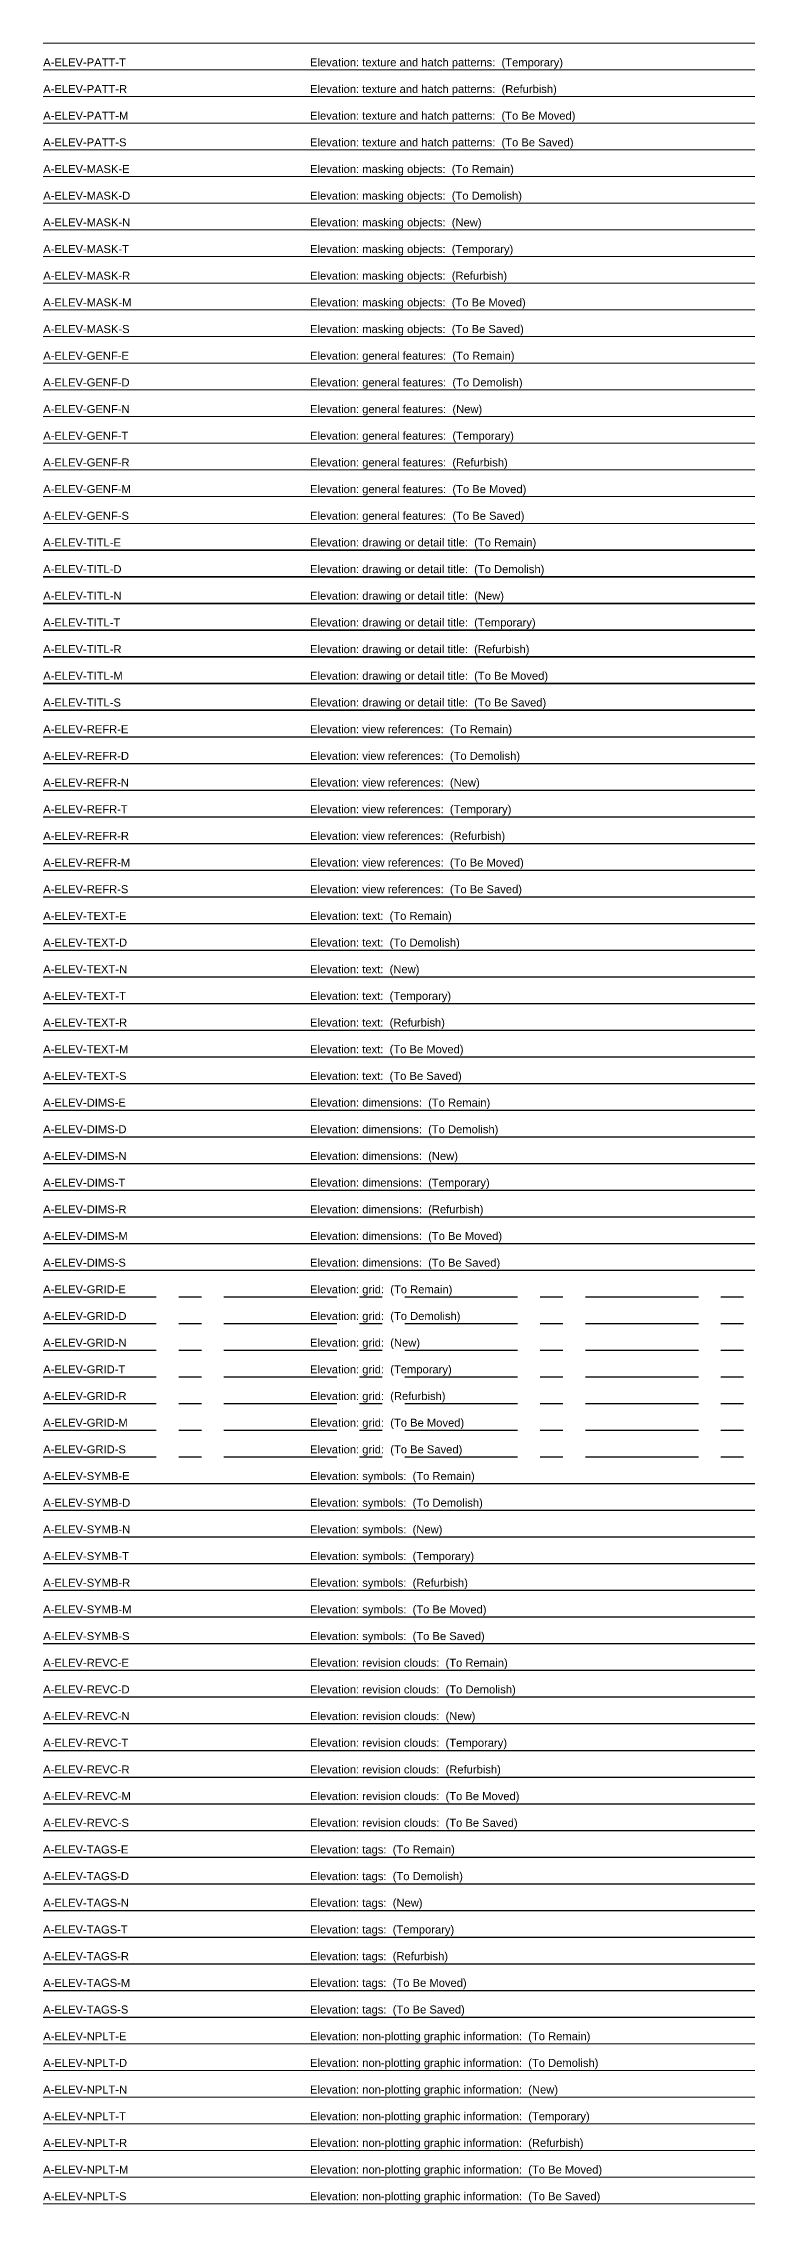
# Model space of a CAD drawing. Header units: millimetres. Extents: x 0 to 200, y -1215 to 3.
# Drawn here: x 0 to 200, y -1215 to -608 of the extents above; entities that cross this region are included whole.
import ezdxf

# ---------------------------------------------------------------- set-up
doc = ezdxf.new("R2010")
doc.units = ezdxf.units.MM
doc.linetypes.add('CENTER', pattern=[50.8, 31.75, -6.35, 6.35, -6.35])
for name, color, linetype, lineweight in [('A-ELEV-DIMS-D', 11, 'Continuous', 25), ('A-ELEV-DIMS-E', 201, 'Continuous', 25), ('A-ELEV-DIMS-M', 51, 'Continuous', 25), ('A-ELEV-DIMS-N', 171, 'Continuous', 25), ('A-ELEV-DIMS-R', 131, 'Continuous', 25), ('A-ELEV-DIMS-S', 101, 'Continuous', 25), ('A-ELEV-DIMS-T', 31, 'Continuous', 25), ('A-ELEV-GENF-D', 10, 'Continuous', 18), ('A-ELEV-GENF-E', 200, 'Continuous', 18), ('A-ELEV-GENF-M', 50, 'Continuous', 18), ('A-ELEV-GENF-N', 170, 'Continuous', 18), ('A-ELEV-GENF-R', 130, 'Continuous', 18), ('A-ELEV-GENF-S', 100, 'Continuous', 18), ('A-ELEV-GENF-T', 30, 'Continuous', 18), ('A-ELEV-GRID-D', 11, 'CENTER', 25), ('A-ELEV-GRID-E', 201, 'CENTER', 25), ('A-ELEV-GRID-M', 51, 'CENTER', 25), ('A-ELEV-GRID-N', 171, 'CENTER', 25), ('A-ELEV-GRID-R', 131, 'CENTER', 25), ('A-ELEV-GRID-S', 101, 'CENTER', 25), ('A-ELEV-GRID-T', 31, 'CENTER', 25), ('A-ELEV-MASK-D', 10, 'Continuous', 18), ('A-ELEV-MASK-E', 200, 'Continuous', 18), ('A-ELEV-MASK-M', 50, 'Continuous', 18), ('A-ELEV-MASK-N', 170, 'Continuous', 18), ('A-ELEV-MASK-R', 130, 'Continuous', 18), ('A-ELEV-MASK-S', 100, 'Continuous', 18), ('A-ELEV-MASK-T', 30, 'Continuous', 18), ('A-ELEV-PATT-M', 59, 'Continuous', 13), ('A-ELEV-PATT-N', 179, 'Continuous', 13), ('A-ELEV-PATT-R', 139, 'Continuous', 13), ('A-ELEV-PATT-S', 109, 'Continuous', 13), ('A-ELEV-PATT-T', 39, 'Continuous', 13), ('A-ELEV-REFR-D', 11, 'Continuous', 25), ('A-ELEV-REFR-E', 201, 'Continuous', 25), ('A-ELEV-REFR-M', 51, 'Continuous', 25), ('A-ELEV-REFR-N', 171, 'Continuous', 25), ('A-ELEV-REFR-R', 131, 'Continuous', 25), ('A-ELEV-REFR-S', 101, 'Continuous', 25), ('A-ELEV-REFR-T', 31, 'Continuous', 25), ('A-ELEV-REVC-D', 71, 'Continuous', 25), ('A-ELEV-REVC-E', 71, 'Continuous', 25), ('A-ELEV-REVC-M', 71, 'Continuous', 25), ('A-ELEV-REVC-N', 71, 'Continuous', 25), ('A-ELEV-REVC-R', 71, 'Continuous', 25), ('A-ELEV-REVC-S', 71, 'Continuous', 25), ('A-ELEV-REVC-T', 71, 'Continuous', 25), ('A-ELEV-SYMB-D', 11, 'Continuous', 25), ('A-ELEV-SYMB-E', 201, 'Continuous', 25), ('A-ELEV-SYMB-M', 51, 'Continuous', 25), ('A-ELEV-SYMB-N', 171, 'Continuous', 25), ('A-ELEV-SYMB-R', 131, 'Continuous', 25), ('A-ELEV-SYMB-S', 101, 'Continuous', 25), ('A-ELEV-SYMB-T', 31, 'Continuous', 25), ('A-ELEV-TAGS-D', 11, 'Continuous', 25), ('A-ELEV-TAGS-E', 201, 'Continuous', 25), ('A-ELEV-TAGS-M', 51, 'Continuous', 25), ('A-ELEV-TAGS-N', 171, 'Continuous', 25), ('A-ELEV-TAGS-R', 131, 'Continuous', 25), ('A-ELEV-TAGS-S', 101, 'Continuous', 25), ('A-ELEV-TAGS-T', 31, 'Continuous', 25), ('A-ELEV-TEXT-D', 11, 'Continuous', 25), ('A-ELEV-TEXT-E', 201, 'Continuous', 25), ('A-ELEV-TEXT-M', 51, 'Continuous', 25), ('A-ELEV-TEXT-N', 171, 'Continuous', 25), ('A-ELEV-TEXT-R', 131, 'Continuous', 25), ('A-ELEV-TEXT-S', 101, 'Continuous', 25), ('A-ELEV-TEXT-T', 31, 'Continuous', 25), ('A-ELEV-TITL-D', 13, 'Continuous', 35), ('A-ELEV-TITL-E', 203, 'Continuous', 35), ('A-ELEV-TITL-M', 53, 'Continuous', 35), ('A-ELEV-TITL-N', 173, 'Continuous', 35), ('A-ELEV-TITL-R', 133, 'Continuous', 35), ('A-ELEV-TITL-S', 103, 'Continuous', 35), ('A-ELEV-TITL-T', 33, 'Continuous', 35)]:
    doc.layers.add(name, color=color, linetype=linetype, lineweight=lineweight)
for name, color, linetype, lineweight, plot in [('A-ELEV-NPLT-D', 140, 'Continuous', 18, False), ('A-ELEV-NPLT-E', 140, 'Continuous', 18, False), ('A-ELEV-NPLT-M', 140, 'Continuous', 18, False), ('A-ELEV-NPLT-N', 140, 'Continuous', 18, False), ('A-ELEV-NPLT-R', 140, 'Continuous', 18, False), ('A-ELEV-NPLT-S', 140, 'Continuous', 18, False), ('A-ELEV-NPLT-T', 140, 'Continuous', 18, False)]:
    doc.layers.add(name, color=color, linetype=linetype, lineweight=lineweight, plot=plot)
doc.styles.get("Standard").update_dxf_attribs({"font": 'arial.ttf'})

# ---------------------------------------------------------------- blocks, each defined once
blk = doc.blocks.new('AecLayers_SingleLetter_Augmented_UpperPhasing_A_Elev')
at = {"layer": 'A-ELEV-DIMS-D'}
blk.add_line((0, -915), (200, -915), dxfattribs=at)
at = {"layer": 'A-ELEV-DIMS-E'}
blk.add_line((0, -907.5), (200, -907.5), dxfattribs=at)
at = {"layer": 'A-ELEV-DIMS-M'}
blk.add_line((0, -945), (200, -945), dxfattribs=at)
at = {"layer": 'A-ELEV-DIMS-N'}
blk.add_line((0, -922.5), (200, -922.5), dxfattribs=at)
at = {"layer": 'A-ELEV-DIMS-R'}
blk.add_line((0, -937.5), (200, -937.5), dxfattribs=at)
at = {"layer": 'A-ELEV-DIMS-S'}
blk.add_line((0, -952.5), (200, -952.5), dxfattribs=at)
at = {"layer": 'A-ELEV-DIMS-T'}
blk.add_line((0, -930), (200, -930), dxfattribs=at)
at = {"layer": 'A-ELEV-GENF-D'}
blk.add_line((0, -705), (200, -705), dxfattribs=at)
at = {"layer": 'A-ELEV-GENF-E'}
blk.add_line((0, -697.5), (200, -697.5), dxfattribs=at)
at = {"layer": 'A-ELEV-GENF-M'}
blk.add_line((0, -735), (200, -735), dxfattribs=at)
at = {"layer": 'A-ELEV-GENF-N'}
blk.add_line((0, -712.5), (200, -712.5), dxfattribs=at)
at = {"layer": 'A-ELEV-GENF-R'}
blk.add_line((0, -727.5), (200, -727.5), dxfattribs=at)
at = {"layer": 'A-ELEV-GENF-S'}
blk.add_line((0, -742.5), (200, -742.5), dxfattribs=at)
at = {"layer": 'A-ELEV-GENF-T'}
blk.add_line((0, -720), (200, -720), dxfattribs=at)
at = {"layer": 'A-ELEV-GRID-D'}
blk.add_line((0, -967.5), (200, -967.5), dxfattribs=at)
at = {"layer": 'A-ELEV-GRID-E'}
blk.add_line((0, -960), (200, -960), dxfattribs=at)
at = {"layer": 'A-ELEV-GRID-M'}
blk.add_line((0, -997.5), (200, -997.5), dxfattribs=at)
at = {"layer": 'A-ELEV-GRID-N'}
blk.add_line((0, -975), (200, -975), dxfattribs=at)
at = {"layer": 'A-ELEV-GRID-R'}
blk.add_line((0, -990), (200, -990), dxfattribs=at)
at = {"layer": 'A-ELEV-GRID-S'}
blk.add_line((0, -1005), (200, -1005), dxfattribs=at)
at = {"layer": 'A-ELEV-GRID-T'}
blk.add_line((0, -982.5), (200, -982.5), dxfattribs=at)
at = {"layer": 'A-ELEV-MASK-D'}
blk.add_line((0, -652.5), (200, -652.5), dxfattribs=at)
at = {"layer": 'A-ELEV-MASK-E'}
blk.add_line((0, -645), (200, -645), dxfattribs=at)
at = {"layer": 'A-ELEV-MASK-M'}
blk.add_line((0, -682.5), (200, -682.5), dxfattribs=at)
at = {"layer": 'A-ELEV-MASK-N'}
blk.add_line((0, -660), (200, -660), dxfattribs=at)
at = {"layer": 'A-ELEV-MASK-R'}
blk.add_line((0, -675), (200, -675), dxfattribs=at)
at = {"layer": 'A-ELEV-MASK-S'}
blk.add_line((0, -690), (200, -690), dxfattribs=at)
at = {"layer": 'A-ELEV-MASK-T'}
blk.add_line((0, -667.5), (200, -667.5), dxfattribs=at)
at = {"layer": 'A-ELEV-NPLT-D'}
blk.add_line((0, -1177.5), (200, -1177.5), dxfattribs=at)
at = {"layer": 'A-ELEV-NPLT-E'}
blk.add_line((0, -1170), (200, -1170), dxfattribs=at)
at = {"layer": 'A-ELEV-NPLT-M'}
blk.add_line((0, -1207.5), (200, -1207.5), dxfattribs=at)
at = {"layer": 'A-ELEV-NPLT-N'}
blk.add_line((0, -1185), (200, -1185), dxfattribs=at)
at = {"layer": 'A-ELEV-NPLT-R'}
blk.add_line((0, -1200), (200, -1200), dxfattribs=at)
at = {"layer": 'A-ELEV-NPLT-S'}
blk.add_line((0, -1215), (200, -1215), dxfattribs=at)
at = {"layer": 'A-ELEV-NPLT-T'}
blk.add_line((0, -1192.5), (200, -1192.5), dxfattribs=at)
at = {"layer": 'A-ELEV-PATT-M'}
blk.add_line((0, -630), (200, -630), dxfattribs=at)
at = {"layer": 'A-ELEV-PATT-N'}
blk.add_line((0, -607.5), (200, -607.5), dxfattribs=at)
at = {"layer": 'A-ELEV-PATT-R'}
blk.add_line((0, -622.5), (200, -622.5), dxfattribs=at)
at = {"layer": 'A-ELEV-PATT-S'}
blk.add_line((0, -637.5), (200, -637.5), dxfattribs=at)
at = {"layer": 'A-ELEV-PATT-T'}
blk.add_line((0, -615), (200, -615), dxfattribs=at)
at = {"layer": 'A-ELEV-REFR-D'}
blk.add_line((0, -810), (200, -810), dxfattribs=at)
at = {"layer": 'A-ELEV-REFR-E'}
blk.add_line((0, -802.5), (200, -802.5), dxfattribs=at)
at = {"layer": 'A-ELEV-REFR-M'}
blk.add_line((0, -840), (200, -840), dxfattribs=at)
at = {"layer": 'A-ELEV-REFR-N'}
blk.add_line((0, -817.5), (200, -817.5), dxfattribs=at)
at = {"layer": 'A-ELEV-REFR-R'}
blk.add_line((0, -832.5), (200, -832.5), dxfattribs=at)
at = {"layer": 'A-ELEV-REFR-S'}
blk.add_line((0, -847.5), (200, -847.5), dxfattribs=at)
at = {"layer": 'A-ELEV-REFR-T'}
blk.add_line((0, -825), (200, -825), dxfattribs=at)
at = {"layer": 'A-ELEV-REVC-D'}
blk.add_line((0, -1072.5), (200, -1072.5), dxfattribs=at)
at = {"layer": 'A-ELEV-REVC-E'}
blk.add_line((0, -1065), (200, -1065), dxfattribs=at)
at = {"layer": 'A-ELEV-REVC-M'}
blk.add_line((0, -1102.5), (200, -1102.5), dxfattribs=at)
at = {"layer": 'A-ELEV-REVC-N'}
blk.add_line((0, -1080), (200, -1080), dxfattribs=at)
at = {"layer": 'A-ELEV-REVC-R'}
blk.add_line((0, -1095), (200, -1095), dxfattribs=at)
at = {"layer": 'A-ELEV-REVC-S'}
blk.add_line((0, -1110), (200, -1110), dxfattribs=at)
at = {"layer": 'A-ELEV-REVC-T'}
blk.add_line((0, -1087.5), (200, -1087.5), dxfattribs=at)
at = {"layer": 'A-ELEV-SYMB-D'}
blk.add_line((0, -1020), (200, -1020), dxfattribs=at)
at = {"layer": 'A-ELEV-SYMB-E'}
blk.add_line((0, -1012.5), (200, -1012.5), dxfattribs=at)
at = {"layer": 'A-ELEV-SYMB-M'}
blk.add_line((0, -1050), (200, -1050), dxfattribs=at)
at = {"layer": 'A-ELEV-SYMB-N'}
blk.add_line((0, -1027.5), (200, -1027.5), dxfattribs=at)
at = {"layer": 'A-ELEV-SYMB-R'}
blk.add_line((0, -1042.5), (200, -1042.5), dxfattribs=at)
at = {"layer": 'A-ELEV-SYMB-S'}
blk.add_line((0, -1057.5), (200, -1057.5), dxfattribs=at)
at = {"layer": 'A-ELEV-SYMB-T'}
blk.add_line((0, -1035), (200, -1035), dxfattribs=at)
at = {"layer": 'A-ELEV-TAGS-D'}
blk.add_line((0, -1125), (200, -1125), dxfattribs=at)
at = {"layer": 'A-ELEV-TAGS-E'}
blk.add_line((0, -1117.5), (200, -1117.5), dxfattribs=at)
at = {"layer": 'A-ELEV-TAGS-M'}
blk.add_line((0, -1155), (200, -1155), dxfattribs=at)
at = {"layer": 'A-ELEV-TAGS-N'}
blk.add_line((0, -1132.5), (200, -1132.5), dxfattribs=at)
at = {"layer": 'A-ELEV-TAGS-R'}
blk.add_line((0, -1147.5), (200, -1147.5), dxfattribs=at)
at = {"layer": 'A-ELEV-TAGS-S'}
blk.add_line((0, -1162.5), (200, -1162.5), dxfattribs=at)
at = {"layer": 'A-ELEV-TAGS-T'}
blk.add_line((0, -1140), (200, -1140), dxfattribs=at)
at = {"layer": 'A-ELEV-TEXT-D'}
blk.add_line((0, -862.5), (200, -862.5), dxfattribs=at)
at = {"layer": 'A-ELEV-TEXT-E'}
blk.add_line((0, -855), (200, -855), dxfattribs=at)
at = {"layer": 'A-ELEV-TEXT-M'}
blk.add_line((0, -892.5), (200, -892.5), dxfattribs=at)
at = {"layer": 'A-ELEV-TEXT-N'}
blk.add_line((0, -870), (200, -870), dxfattribs=at)
at = {"layer": 'A-ELEV-TEXT-R'}
blk.add_line((0, -885), (200, -885), dxfattribs=at)
at = {"layer": 'A-ELEV-TEXT-S'}
blk.add_line((0, -900), (200, -900), dxfattribs=at)
at = {"layer": 'A-ELEV-TEXT-T'}
blk.add_line((0, -877.5), (200, -877.5), dxfattribs=at)
at = {"layer": 'A-ELEV-TITL-D'}
blk.add_line((0, -757.5), (200, -757.5), dxfattribs=at)
at = {"layer": 'A-ELEV-TITL-E'}
blk.add_line((0, -750), (200, -750), dxfattribs=at)
at = {"layer": 'A-ELEV-TITL-M'}
blk.add_line((0, -787.5), (200, -787.5), dxfattribs=at)
at = {"layer": 'A-ELEV-TITL-N'}
blk.add_line((0, -765), (200, -765), dxfattribs=at)
at = {"layer": 'A-ELEV-TITL-R'}
blk.add_line((0, -780), (200, -780), dxfattribs=at)
at = {"layer": 'A-ELEV-TITL-S'}
blk.add_line((0, -795), (200, -795), dxfattribs=at)
at = {"layer": 'A-ELEV-TITL-T'}
blk.add_line((0, -772.5), (200, -772.5), dxfattribs=at)
at = {"layer": 'A-ELEV-DIMS-D'}
for s, p in [('A-ELEV-DIMS-D', (0, -914)), ('Elevation: dimensions:  (To Demolish)', (75, -914))]:
    blk.add_text(s, height=2.25, dxfattribs=at).set_placement(p)
at = {"layer": 'A-ELEV-DIMS-E'}
for s, p in [('A-ELEV-DIMS-E', (0, -906.5)), ('Elevation: dimensions:  (To Remain)', (75, -906.5))]:
    blk.add_text(s, height=2.25, dxfattribs=at).set_placement(p)
at = {"layer": 'A-ELEV-DIMS-M'}
for s, p in [('A-ELEV-DIMS-M', (0, -944)), ('Elevation: dimensions:  (To Be Moved)', (75, -944))]:
    blk.add_text(s, height=2.25, dxfattribs=at).set_placement(p)
at = {"layer": 'A-ELEV-DIMS-N'}
for s, p in [('A-ELEV-DIMS-N', (0, -921.5)), ('Elevation: dimensions:  (New)', (75, -921.5))]:
    blk.add_text(s, height=2.25, dxfattribs=at).set_placement(p)
at = {"layer": 'A-ELEV-DIMS-R'}
for s, p in [('A-ELEV-DIMS-R', (0, -936.5)), ('Elevation: dimensions:  (Refurbish)', (75, -936.5))]:
    blk.add_text(s, height=2.25, dxfattribs=at).set_placement(p)
at = {"layer": 'A-ELEV-DIMS-S'}
for s, p in [('A-ELEV-DIMS-S', (0, -951.5)), ('Elevation: dimensions:  (To Be Saved)', (75, -951.5))]:
    blk.add_text(s, height=2.25, dxfattribs=at).set_placement(p)
at = {"layer": 'A-ELEV-DIMS-T'}
for s, p in [('A-ELEV-DIMS-T', (0, -929)), ('Elevation: dimensions:  (Temporary)', (75, -929))]:
    blk.add_text(s, height=2.25, dxfattribs=at).set_placement(p)
at = {"layer": 'A-ELEV-GENF-D'}
for s, p in [('A-ELEV-GENF-D', (0, -704)), ('Elevation: general features:  (To Demolish)', (75, -704))]:
    blk.add_text(s, height=2.25, dxfattribs=at).set_placement(p)
at = {"layer": 'A-ELEV-GENF-E'}
for s, p in [('A-ELEV-GENF-E', (0, -696.5)), ('Elevation: general features:  (To Remain)', (75, -696.5))]:
    blk.add_text(s, height=2.25, dxfattribs=at).set_placement(p)
at = {"layer": 'A-ELEV-GENF-M'}
for s, p in [('A-ELEV-GENF-M', (0, -734)), ('Elevation: general features:  (To Be Moved)', (75, -734))]:
    blk.add_text(s, height=2.25, dxfattribs=at).set_placement(p)
at = {"layer": 'A-ELEV-GENF-N'}
for s, p in [('A-ELEV-GENF-N', (0, -711.5)), ('Elevation: general features:  (New)', (75, -711.5))]:
    blk.add_text(s, height=2.25, dxfattribs=at).set_placement(p)
at = {"layer": 'A-ELEV-GENF-R'}
for s, p in [('A-ELEV-GENF-R', (0, -726.5)), ('Elevation: general features:  (Refurbish)', (75, -726.5))]:
    blk.add_text(s, height=2.25, dxfattribs=at).set_placement(p)
at = {"layer": 'A-ELEV-GENF-S'}
for s, p in [('A-ELEV-GENF-S', (0, -741.5)), ('Elevation: general features:  (To Be Saved)', (75, -741.5))]:
    blk.add_text(s, height=2.25, dxfattribs=at).set_placement(p)
at = {"layer": 'A-ELEV-GENF-T'}
for s, p in [('A-ELEV-GENF-T', (0, -719)), ('Elevation: general features:  (Temporary)', (75, -719))]:
    blk.add_text(s, height=2.25, dxfattribs=at).set_placement(p)
at = {"layer": 'A-ELEV-GRID-D'}
for s, p in [('A-ELEV-GRID-D', (0, -966.5)), ('Elevation: grid:  (To Demolish)', (75, -966.5))]:
    blk.add_text(s, height=2.25, dxfattribs=at).set_placement(p)
at = {"layer": 'A-ELEV-GRID-E'}
for s, p in [('A-ELEV-GRID-E', (0, -959)), ('Elevation: grid:  (To Remain)', (75, -959))]:
    blk.add_text(s, height=2.25, dxfattribs=at).set_placement(p)
at = {"layer": 'A-ELEV-GRID-M'}
for s, p in [('A-ELEV-GRID-M', (0, -996.5)), ('Elevation: grid:  (To Be Moved)', (75, -996.5))]:
    blk.add_text(s, height=2.25, dxfattribs=at).set_placement(p)
at = {"layer": 'A-ELEV-GRID-N'}
for s, p in [('A-ELEV-GRID-N', (0, -974)), ('Elevation: grid:  (New)', (75, -974))]:
    blk.add_text(s, height=2.25, dxfattribs=at).set_placement(p)
at = {"layer": 'A-ELEV-GRID-R'}
for s, p in [('A-ELEV-GRID-R', (0, -989)), ('Elevation: grid:  (Refurbish)', (75, -989))]:
    blk.add_text(s, height=2.25, dxfattribs=at).set_placement(p)
at = {"layer": 'A-ELEV-GRID-S'}
for s, p in [('A-ELEV-GRID-S', (0, -1004)), ('Elevation: grid:  (To Be Saved)', (75, -1004))]:
    blk.add_text(s, height=2.25, dxfattribs=at).set_placement(p)
at = {"layer": 'A-ELEV-GRID-T'}
for s, p in [('A-ELEV-GRID-T', (0, -981.5)), ('Elevation: grid:  (Temporary)', (75, -981.5))]:
    blk.add_text(s, height=2.25, dxfattribs=at).set_placement(p)
at = {"layer": 'A-ELEV-MASK-D'}
for s, p in [('A-ELEV-MASK-D', (0, -651.5)), ('Elevation: masking objects:  (To Demolish)', (75, -651.5))]:
    blk.add_text(s, height=2.25, dxfattribs=at).set_placement(p)
at = {"layer": 'A-ELEV-MASK-E'}
for s, p in [('A-ELEV-MASK-E', (0, -644)), ('Elevation: masking objects:  (To Remain)', (75, -644))]:
    blk.add_text(s, height=2.25, dxfattribs=at).set_placement(p)
at = {"layer": 'A-ELEV-MASK-M'}
for s, p in [('A-ELEV-MASK-M', (0, -681.5)), ('Elevation: masking objects:  (To Be Moved)', (75, -681.5))]:
    blk.add_text(s, height=2.25, dxfattribs=at).set_placement(p)
at = {"layer": 'A-ELEV-MASK-N'}
for s, p in [('A-ELEV-MASK-N', (0, -659)), ('Elevation: masking objects:  (New)', (75, -659))]:
    blk.add_text(s, height=2.25, dxfattribs=at).set_placement(p)
at = {"layer": 'A-ELEV-MASK-R'}
for s, p in [('A-ELEV-MASK-R', (0, -674)), ('Elevation: masking objects:  (Refurbish)', (75, -674))]:
    blk.add_text(s, height=2.25, dxfattribs=at).set_placement(p)
at = {"layer": 'A-ELEV-MASK-S'}
for s, p in [('A-ELEV-MASK-S', (0, -689)), ('Elevation: masking objects:  (To Be Saved)', (75, -689))]:
    blk.add_text(s, height=2.25, dxfattribs=at).set_placement(p)
at = {"layer": 'A-ELEV-MASK-T'}
for s, p in [('A-ELEV-MASK-T', (0, -666.5)), ('Elevation: masking objects:  (Temporary)', (75, -666.5))]:
    blk.add_text(s, height=2.25, dxfattribs=at).set_placement(p)
at = {"layer": 'A-ELEV-NPLT-D'}
for s, p in [('A-ELEV-NPLT-D', (0, -1176.5)), ('Elevation: non-plotting graphic information:  (To Demolish)', (75, -1176.5))]:
    blk.add_text(s, height=2.25, dxfattribs=at).set_placement(p)
at = {"layer": 'A-ELEV-NPLT-E'}
for s, p in [('A-ELEV-NPLT-E', (0, -1169)), ('Elevation: non-plotting graphic information:  (To Remain)', (75, -1169))]:
    blk.add_text(s, height=2.25, dxfattribs=at).set_placement(p)
at = {"layer": 'A-ELEV-NPLT-M'}
for s, p in [('A-ELEV-NPLT-M', (0, -1206.5)), ('Elevation: non-plotting graphic information:  (To Be Moved)', (75, -1206.5))]:
    blk.add_text(s, height=2.25, dxfattribs=at).set_placement(p)
at = {"layer": 'A-ELEV-NPLT-N'}
for s, p in [('A-ELEV-NPLT-N', (0, -1184)), ('Elevation: non-plotting graphic information:  (New)', (75, -1184))]:
    blk.add_text(s, height=2.25, dxfattribs=at).set_placement(p)
at = {"layer": 'A-ELEV-NPLT-R'}
for s, p in [('A-ELEV-NPLT-R', (0, -1199)), ('Elevation: non-plotting graphic information:  (Refurbish)', (75, -1199))]:
    blk.add_text(s, height=2.25, dxfattribs=at).set_placement(p)
at = {"layer": 'A-ELEV-NPLT-S'}
for s, p in [('A-ELEV-NPLT-S', (0, -1214)), ('Elevation: non-plotting graphic information:  (To Be Saved)', (75, -1214))]:
    blk.add_text(s, height=2.25, dxfattribs=at).set_placement(p)
at = {"layer": 'A-ELEV-NPLT-T'}
for s, p in [('A-ELEV-NPLT-T', (0, -1191.5)), ('Elevation: non-plotting graphic information:  (Temporary)', (75, -1191.5))]:
    blk.add_text(s, height=2.25, dxfattribs=at).set_placement(p)
at = {"layer": 'A-ELEV-PATT-M'}
for s, p in [('A-ELEV-PATT-M', (0, -629)), ('Elevation: texture and hatch patterns:  (To Be Moved)', (75, -629))]:
    blk.add_text(s, height=2.25, dxfattribs=at).set_placement(p)
at = {"layer": 'A-ELEV-PATT-R'}
for s, p in [('A-ELEV-PATT-R', (0, -621.5)), ('Elevation: texture and hatch patterns:  (Refurbish)', (75, -621.5))]:
    blk.add_text(s, height=2.25, dxfattribs=at).set_placement(p)
at = {"layer": 'A-ELEV-PATT-S'}
for s, p in [('A-ELEV-PATT-S', (0, -636.5)), ('Elevation: texture and hatch patterns:  (To Be Saved)', (75, -636.5))]:
    blk.add_text(s, height=2.25, dxfattribs=at).set_placement(p)
at = {"layer": 'A-ELEV-PATT-T'}
for s, p in [('A-ELEV-PATT-T', (0, -614)), ('Elevation: texture and hatch patterns:  (Temporary)', (75, -614))]:
    blk.add_text(s, height=2.25, dxfattribs=at).set_placement(p)
at = {"layer": 'A-ELEV-REFR-D'}
for s, p in [('A-ELEV-REFR-D', (0, -809)), ('Elevation: view references:  (To Demolish)', (75, -809))]:
    blk.add_text(s, height=2.25, dxfattribs=at).set_placement(p)
at = {"layer": 'A-ELEV-REFR-E'}
for s, p in [('A-ELEV-REFR-E', (0, -801.5)), ('Elevation: view references:  (To Remain)', (75, -801.5))]:
    blk.add_text(s, height=2.25, dxfattribs=at).set_placement(p)
at = {"layer": 'A-ELEV-REFR-M'}
for s, p in [('A-ELEV-REFR-M', (0, -839)), ('Elevation: view references:  (To Be Moved)', (75, -839))]:
    blk.add_text(s, height=2.25, dxfattribs=at).set_placement(p)
at = {"layer": 'A-ELEV-REFR-N'}
for s, p in [('A-ELEV-REFR-N', (0, -816.5)), ('Elevation: view references:  (New)', (75, -816.5))]:
    blk.add_text(s, height=2.25, dxfattribs=at).set_placement(p)
at = {"layer": 'A-ELEV-REFR-R'}
for s, p in [('A-ELEV-REFR-R', (0, -831.5)), ('Elevation: view references:  (Refurbish)', (75, -831.5))]:
    blk.add_text(s, height=2.25, dxfattribs=at).set_placement(p)
at = {"layer": 'A-ELEV-REFR-S'}
for s, p in [('A-ELEV-REFR-S', (0, -846.5)), ('Elevation: view references:  (To Be Saved)', (75, -846.5))]:
    blk.add_text(s, height=2.25, dxfattribs=at).set_placement(p)
at = {"layer": 'A-ELEV-REFR-T'}
for s, p in [('A-ELEV-REFR-T', (0, -824)), ('Elevation: view references:  (Temporary)', (75, -824))]:
    blk.add_text(s, height=2.25, dxfattribs=at).set_placement(p)
at = {"layer": 'A-ELEV-REVC-D'}
for s, p in [('Elevation: revision clouds:  (To Demolish)', (75, -1071.5)), ('A-ELEV-REVC-D', (0, -1071.5))]:
    blk.add_text(s, height=2.25, dxfattribs=at).set_placement(p)
at = {"layer": 'A-ELEV-REVC-E'}
for s, p in [('A-ELEV-REVC-E', (0, -1064)), ('Elevation: revision clouds:  (To Remain)', (75, -1064))]:
    blk.add_text(s, height=2.25, dxfattribs=at).set_placement(p)
at = {"layer": 'A-ELEV-REVC-M'}
for s, p in [('A-ELEV-REVC-M', (0, -1101.5)), ('Elevation: revision clouds:  (To Be Moved)', (75, -1101.5))]:
    blk.add_text(s, height=2.25, dxfattribs=at).set_placement(p)
at = {"layer": 'A-ELEV-REVC-N'}
for s, p in [('A-ELEV-REVC-N', (0, -1079)), ('Elevation: revision clouds:  (New)', (75, -1079))]:
    blk.add_text(s, height=2.25, dxfattribs=at).set_placement(p)
at = {"layer": 'A-ELEV-REVC-R'}
for s, p in [('A-ELEV-REVC-R', (0, -1094)), ('Elevation: revision clouds:  (Refurbish)', (75, -1094))]:
    blk.add_text(s, height=2.25, dxfattribs=at).set_placement(p)
at = {"layer": 'A-ELEV-REVC-S'}
for s, p in [('A-ELEV-REVC-S', (0, -1109)), ('Elevation: revision clouds:  (To Be Saved)', (75, -1109))]:
    blk.add_text(s, height=2.25, dxfattribs=at).set_placement(p)
at = {"layer": 'A-ELEV-REVC-T'}
for s, p in [('A-ELEV-REVC-T', (0, -1086.5)), ('Elevation: revision clouds:  (Temporary)', (75, -1086.5))]:
    blk.add_text(s, height=2.25, dxfattribs=at).set_placement(p)
at = {"layer": 'A-ELEV-SYMB-D'}
for s, p in [('A-ELEV-SYMB-D', (0, -1019)), ('Elevation: symbols:  (To Demolish)', (75, -1019))]:
    blk.add_text(s, height=2.25, dxfattribs=at).set_placement(p)
at = {"layer": 'A-ELEV-SYMB-E'}
for s, p in [('A-ELEV-SYMB-E', (0, -1011.5)), ('Elevation: symbols:  (To Remain)', (75, -1011.5))]:
    blk.add_text(s, height=2.25, dxfattribs=at).set_placement(p)
at = {"layer": 'A-ELEV-SYMB-M'}
for s, p in [('A-ELEV-SYMB-M', (0, -1049)), ('Elevation: symbols:  (To Be Moved)', (75, -1049))]:
    blk.add_text(s, height=2.25, dxfattribs=at).set_placement(p)
at = {"layer": 'A-ELEV-SYMB-N'}
for s, p in [('A-ELEV-SYMB-N', (0, -1026.5)), ('Elevation: symbols:  (New)', (75, -1026.5))]:
    blk.add_text(s, height=2.25, dxfattribs=at).set_placement(p)
at = {"layer": 'A-ELEV-SYMB-R'}
for s, p in [('A-ELEV-SYMB-R', (0, -1041.5)), ('Elevation: symbols:  (Refurbish)', (75, -1041.5))]:
    blk.add_text(s, height=2.25, dxfattribs=at).set_placement(p)
at = {"layer": 'A-ELEV-SYMB-S'}
for s, p in [('A-ELEV-SYMB-S', (0, -1056.5)), ('Elevation: symbols:  (To Be Saved)', (75, -1056.5))]:
    blk.add_text(s, height=2.25, dxfattribs=at).set_placement(p)
at = {"layer": 'A-ELEV-SYMB-T'}
for s, p in [('A-ELEV-SYMB-T', (0, -1034)), ('Elevation: symbols:  (Temporary)', (75, -1034))]:
    blk.add_text(s, height=2.25, dxfattribs=at).set_placement(p)
at = {"layer": 'A-ELEV-TAGS-D'}
for s, p in [('A-ELEV-TAGS-D', (0, -1124)), ('Elevation: tags:  (To Demolish)', (75, -1124))]:
    blk.add_text(s, height=2.25, dxfattribs=at).set_placement(p)
at = {"layer": 'A-ELEV-TAGS-E'}
for s, p in [('A-ELEV-TAGS-E', (0, -1116.5)), ('Elevation: tags:  (To Remain)', (75, -1116.5))]:
    blk.add_text(s, height=2.25, dxfattribs=at).set_placement(p)
at = {"layer": 'A-ELEV-TAGS-M'}
for s, p in [('A-ELEV-TAGS-M', (0, -1154)), ('Elevation: tags:  (To Be Moved)', (75, -1154))]:
    blk.add_text(s, height=2.25, dxfattribs=at).set_placement(p)
at = {"layer": 'A-ELEV-TAGS-N'}
for s, p in [('A-ELEV-TAGS-N', (0, -1131.5)), ('Elevation: tags:  (New)', (75, -1131.5))]:
    blk.add_text(s, height=2.25, dxfattribs=at).set_placement(p)
at = {"layer": 'A-ELEV-TAGS-R'}
for s, p in [('A-ELEV-TAGS-R', (0, -1146.5)), ('Elevation: tags:  (Refurbish)', (75, -1146.5))]:
    blk.add_text(s, height=2.25, dxfattribs=at).set_placement(p)
at = {"layer": 'A-ELEV-TAGS-S'}
for s, p in [('A-ELEV-TAGS-S', (0, -1161.5)), ('Elevation: tags:  (To Be Saved)', (75, -1161.5))]:
    blk.add_text(s, height=2.25, dxfattribs=at).set_placement(p)
at = {"layer": 'A-ELEV-TAGS-T'}
for s, p in [('A-ELEV-TAGS-T', (0, -1139)), ('Elevation: tags:  (Temporary)', (75, -1139))]:
    blk.add_text(s, height=2.25, dxfattribs=at).set_placement(p)
at = {"layer": 'A-ELEV-TEXT-D'}
for s, p in [('A-ELEV-TEXT-D', (0, -861.5)), ('Elevation: text:  (To Demolish)', (75, -861.5))]:
    blk.add_text(s, height=2.25, dxfattribs=at).set_placement(p)
at = {"layer": 'A-ELEV-TEXT-E'}
for s, p in [('A-ELEV-TEXT-E', (0, -854)), ('Elevation: text:  (To Remain)', (75, -854))]:
    blk.add_text(s, height=2.25, dxfattribs=at).set_placement(p)
at = {"layer": 'A-ELEV-TEXT-M'}
for s, p in [('A-ELEV-TEXT-M', (0, -891.5)), ('Elevation: text:  (To Be Moved)', (75, -891.5))]:
    blk.add_text(s, height=2.25, dxfattribs=at).set_placement(p)
at = {"layer": 'A-ELEV-TEXT-N'}
for s, p in [('A-ELEV-TEXT-N', (0, -869)), ('Elevation: text:  (New)', (75, -869))]:
    blk.add_text(s, height=2.25, dxfattribs=at).set_placement(p)
at = {"layer": 'A-ELEV-TEXT-R'}
for s, p in [('A-ELEV-TEXT-R', (0, -884)), ('Elevation: text:  (Refurbish)', (75, -884))]:
    blk.add_text(s, height=2.25, dxfattribs=at).set_placement(p)
at = {"layer": 'A-ELEV-TEXT-S'}
for s, p in [('A-ELEV-TEXT-S', (0, -899)), ('Elevation: text:  (To Be Saved)', (75, -899))]:
    blk.add_text(s, height=2.25, dxfattribs=at).set_placement(p)
at = {"layer": 'A-ELEV-TEXT-T'}
for s, p in [('A-ELEV-TEXT-T', (0, -876.5)), ('Elevation: text:  (Temporary)', (75, -876.5))]:
    blk.add_text(s, height=2.25, dxfattribs=at).set_placement(p)
at = {"layer": 'A-ELEV-TITL-D'}
for s, p in [('A-ELEV-TITL-D', (0, -756.5)), ('Elevation: drawing or detail title:  (To Demolish)', (75, -756.5))]:
    blk.add_text(s, height=2.25, dxfattribs=at).set_placement(p)
at = {"layer": 'A-ELEV-TITL-E'}
for s, p in [('A-ELEV-TITL-E', (0, -749)), ('Elevation: drawing or detail title:  (To Remain)', (75, -749))]:
    blk.add_text(s, height=2.25, dxfattribs=at).set_placement(p)
at = {"layer": 'A-ELEV-TITL-M'}
for s, p in [('A-ELEV-TITL-M', (0, -786.5)), ('Elevation: drawing or detail title:  (To Be Moved)', (75, -786.5))]:
    blk.add_text(s, height=2.25, dxfattribs=at).set_placement(p)
at = {"layer": 'A-ELEV-TITL-N'}
for s, p in [('A-ELEV-TITL-N', (0, -764)), ('Elevation: drawing or detail title:  (New)', (75, -764))]:
    blk.add_text(s, height=2.25, dxfattribs=at).set_placement(p)
at = {"layer": 'A-ELEV-TITL-R'}
for s, p in [('A-ELEV-TITL-R', (0, -779)), ('Elevation: drawing or detail title:  (Refurbish)', (75, -779))]:
    blk.add_text(s, height=2.25, dxfattribs=at).set_placement(p)
at = {"layer": 'A-ELEV-TITL-S'}
for s, p in [('A-ELEV-TITL-S', (0, -794)), ('Elevation: drawing or detail title:  (To Be Saved)', (75, -794))]:
    blk.add_text(s, height=2.25, dxfattribs=at).set_placement(p)
at = {"layer": 'A-ELEV-TITL-T'}
for s, p in [('A-ELEV-TITL-T', (0, -771.5)), ('Elevation: drawing or detail title:  (Temporary)', (75, -771.5))]:
    blk.add_text(s, height=2.25, dxfattribs=at).set_placement(p)

msp = doc.modelspace()

# ---------------------------------------------------------------- block references
at = {"layer": 'A-ELEV-NPLT-S'}
msp.add_blockref('AecLayers_SingleLetter_Augmented_UpperPhasing_A_Elev', (0, 0), dxfattribs=at)

doc.saveas('drawing.dxf')
